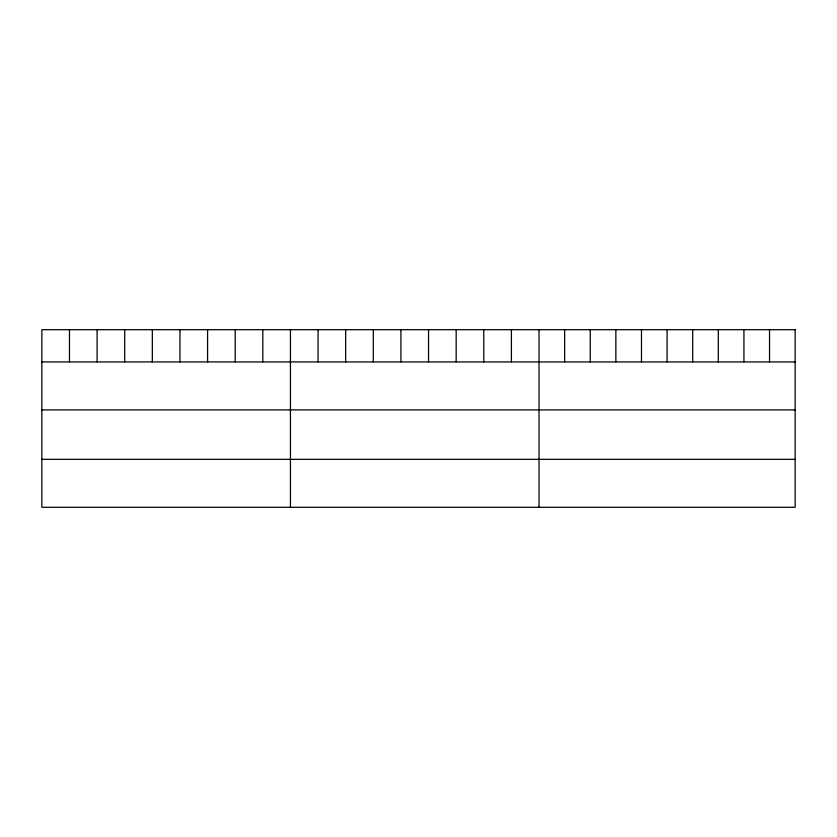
<?xml version="1.0" encoding="UTF-8"?>
<svg xmlns="http://www.w3.org/2000/svg" width="837" height="837" viewBox="0 0 837 837"><rect width="100%" height="100%" fill="white"/><g stroke="black" fill="none" stroke-linecap="round" stroke-linejoin="round"><path stroke-width="1.26" d="M41.85 361.929L795.15 361.929M41.85 409.91L795.15 409.91M41.85 459.335L795.15 459.335M769.538 329.694L769.538 361.929M743.926 329.694L743.926 361.929M718.313 329.694L718.313 361.929M692.701 329.694L692.701 361.929M667.089 329.694L667.089 361.929M641.477 329.694L641.477 361.929M615.865 329.694L615.865 361.929M590.252 329.694L590.252 361.929M564.64 329.694L564.64 361.929M539.028 329.694L539.028 507.306M511.407 329.694L511.407 361.929M483.786 329.694L483.786 361.929M456.165 329.694L456.165 361.929M428.544 329.694L428.544 361.929M400.923 329.694L400.923 361.929M373.302 329.694L373.302 361.929M345.681 329.694L345.681 361.929M318.06 329.694L318.06 361.929M290.439 329.694L290.439 507.306M262.818 329.694L262.818 361.929M235.197 329.694L235.197 361.929M207.576 329.694L207.576 361.929M179.955 329.694L179.955 361.929M152.334 329.694L152.334 361.929M124.713 329.694L124.713 361.929M97.092 329.694L97.092 361.929M69.471 329.694L69.471 361.929M795.15 329.694L41.85 329.694L41.85 507.306L795.15 507.306L795.15 329.694"/></g></svg>
